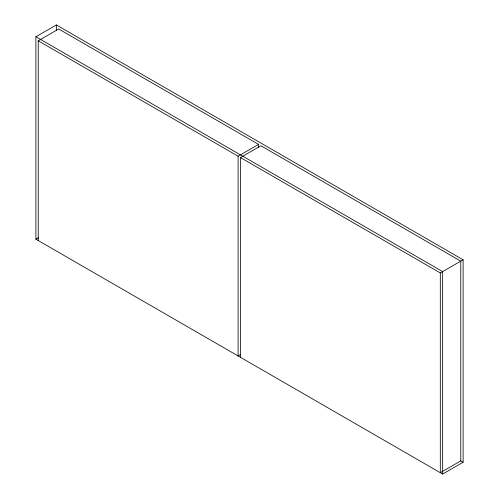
<?xml version="1.0" encoding="UTF-8"?>
<svg xmlns="http://www.w3.org/2000/svg" width="499" height="499" viewBox="0 0 499 499"><rect width="100%" height="100%" fill="white"/><g stroke="black" fill="none" stroke-linecap="round" stroke-linejoin="round"><path stroke-width="0.75" d="M35.891 36.758L56.35 24.95L463.109 259.792L463.109 462.242L442.65 474.05L35.891 239.208L35.891 36.758L442.65 271.599L442.65 474.05M38.23 240.562L38.23 40.806L58.689 28.998L258.557 144.392L258.557 147.504M35.891 239.208L38.535 237.686M38.23 40.806L238.104 156.206L258.557 144.392M240.443 357.303L240.443 157.553L260.896 145.745L460.77 261.139L460.77 460.889L440.311 472.703L440.311 272.947L463.109 259.792M240.743 354.433L238.104 355.955L238.104 156.206M240.443 157.553L440.311 272.947M460.409 460.683L463.109 462.242M56.35 24.95L56.35 30.402"/></g></svg>
